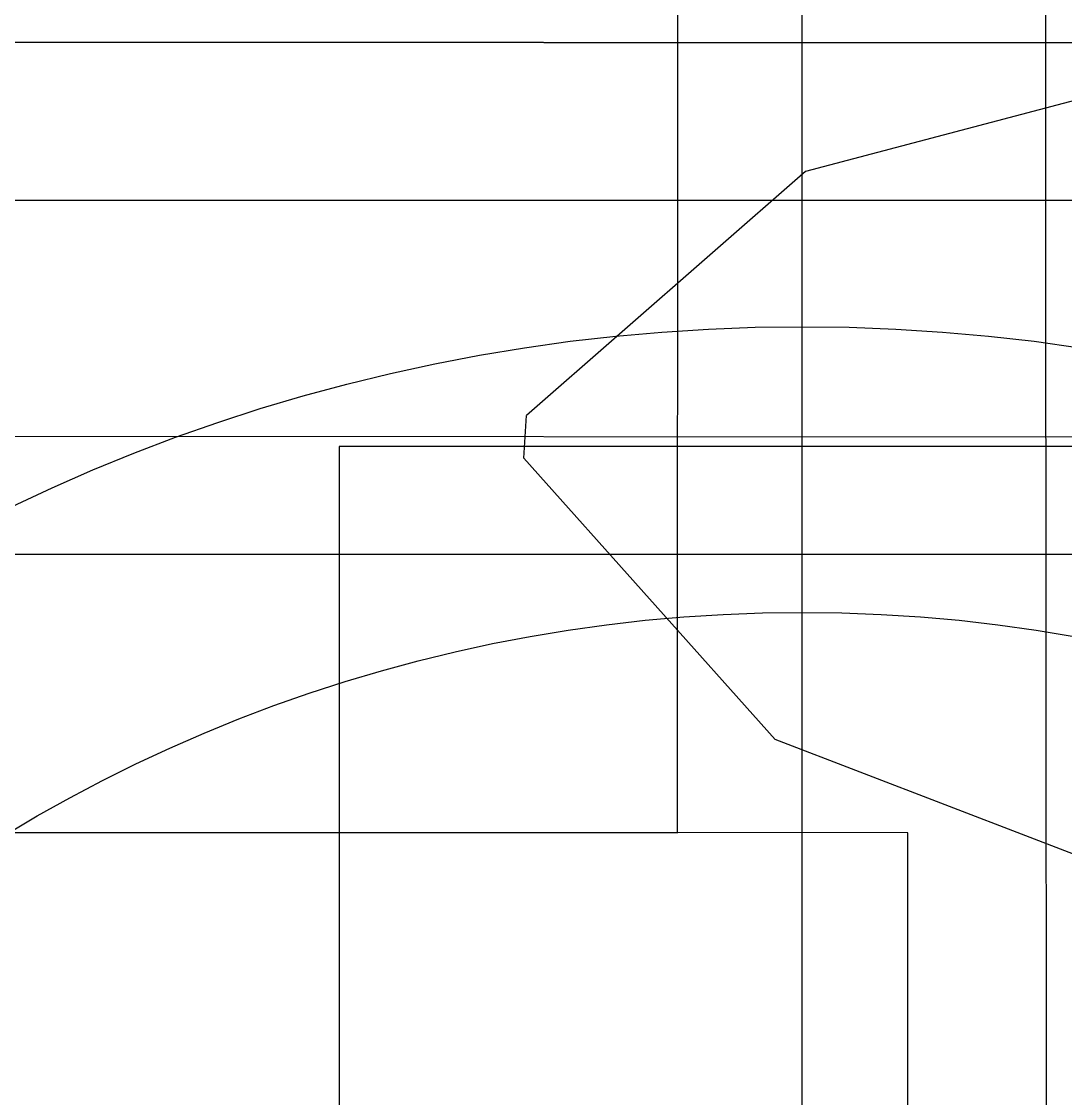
# Model space of a CAD drawing. Extents: x -381 to 213, y -63 to 250.
# Drawn here: x -71.43 to -66.13, y 35.41 to 40.87 of the extents above; entities that cross this region are included whole.
import ezdxf

# ---------------------------------------------------------------- set-up
doc = ezdxf.new("R2010")
doc.units = 0
doc.header["$MEASUREMENT"] = 0
for name, pattern in [('K5LT65535', [0]), ('K5LT_AXLED', [19.5, 15, -1.5, 1.5, -1.5]), ('K5LT_BASIC', [0])]:
    doc.linetypes.add(name, pattern=pattern)
doc.layers.add('Системный слой', color=7, linetype='Continuous')

# ---------------------------------------------------------------- blocks, each defined once
blk = doc.blocks.new('*U')
at = {"layer": 'Системный слой', "color": 5, "linetype": 'K5LT_BASIC'}
for p, q in [((-110.1784, 33.8516), (-110.1497, 86.8516)), ((-109.0084, 33.851), (-127.0084, 33.8607)), ((-125.9284, 33.8601), (-110.1784, 33.8516)), ((-109.0095, 31.851), (-109.0084, 33.851)), ((-127.0095, 31.8607), (-109.0095, 31.851)), ((-115.6489, 31.8058), (-120.6489, 31.8058)), ((-120.6489, 31.8058), (-120.6489, 24.3058)), ((33.3779, 11.2227), (-46.6221, 11.2227)), ((27.6325, 9.9152), (27.6452, 10.1317)), ((27.6325, 9.9152), (27.6452, 10.1317)), ((9.1669, 9.4283), (42.6169, 9.4283))]:
    blk.add_line(p, q, dxfattribs=at)
at = {"layer": 'Системный слой', "color": 30, "linetype": 'K5LT_AXLED'}
for q in [(29.0451, 22.3327), (29.0451, 15.8327), (29.0451, 11.1327)]:
    blk.add_line((29.0451, 1.3327), q, dxfattribs=at)
at = {"layer": 'Системный слой', "color": 5, "linetype": 'K5LT_BASIC'}
for points in [[(31.7668, 12.0851), (29.0624, 11.3701), (27.6452, 10.1317)], [(31.7668, 12.0851), (29.0624, 11.3701), (27.6452, 10.1317)], [(31.4972, 7.493), (28.9074, 8.4878), (27.6325, 9.9152)], [(31.4972, 7.493), (28.9074, 8.4878), (27.6325, 9.9152)]]:
    blk.add_lwpolyline(points, dxfattribs=at)
blk = doc.blocks.new('*F')
at = {"layer": 'Системный слой', "color": 5, "linetype": 'K5LT65535'}
blk.add_lwpolyline([(-2.2962, 17.1278), (-38.374, 17.1278), (-38.374, 39.4252), (-36.1251, 41.6741), (-4.1144, 41.6741), (-2.313, 39.7362), (-2.2962, 17.1278)], dxfattribs=at)
at = {"layer": 'Системный слой', "color": 5, "linetype": 'K5LT_BASIC'}
for centre, radius in [((94.0125, 5.9815), 62.5341), ((94.0125, 5.9815), 62.5341), ((29.0451, 1.3327), 19), ((29.0451, 1.3327), 9.25), ((29.0451, 1.3327), 7.8)]:
    blk.add_circle(centre, radius, dxfattribs=at)
at = {"layer": 'Системный слой'}
blk.add_blockref('*U', (0, 0), dxfattribs=at)
blk.add_blockref('*U', (0, 0), dxfattribs=at)
blk.add_blockref('*U', (0, 0), dxfattribs=at)
blk.add_blockref('*U', (0, 0), dxfattribs=at)
blk.add_blockref('*U', (0, 0), dxfattribs=at)
blk.add_blockref('*U', (0, 0), dxfattribs=at)
blk.add_blockref('*U', (0, 0), dxfattribs=at)
blk.add_blockref('*U', (0, 0), dxfattribs=at)
blk.add_blockref('*U', (0, 0), dxfattribs=at)
blk.add_blockref('*U', (0, 0), dxfattribs=at)
blk.add_blockref('*U', (0, 0), dxfattribs=at)
blk.add_blockref('*U', (0, 0), dxfattribs=at)
blk.add_blockref('*U', (0, 0), dxfattribs=at)
blk.add_blockref('*U', (0, 0), dxfattribs=at)
blk.add_blockref('*U', (0, 0), dxfattribs=at)
blk.add_blockref('*U', (0, 0), dxfattribs=at)
blk.add_blockref('*U', (0, 0), dxfattribs=at)
blk.add_blockref('*U', (0, 0), dxfattribs=at)
blk.add_blockref('*U', (0, 0), dxfattribs=at)
blk.add_blockref('*U', (0, 0), dxfattribs=at)
blk.add_blockref('*U', (0, 0), dxfattribs=at)
blk.add_blockref('*U', (0, 0), dxfattribs=at)
blk.add_blockref('*U', (0, 0), dxfattribs=at)
blk.add_blockref('*U', (0, 0), dxfattribs=at)
blk.add_blockref('*U', (0, 0), dxfattribs=at)
blk.add_blockref('*U', (0, 0), dxfattribs=at)
blk.add_blockref('*U', (0, 0), dxfattribs=at)
blk.add_blockref('*U', (0, 0), dxfattribs=at)
blk.add_blockref('*U', (0, 0), dxfattribs=at)
blk.add_blockref('*U', (0, 0), dxfattribs=at)
blk.add_blockref('*U', (0, 0), dxfattribs=at)
blk.add_blockref('*U', (0, 0), dxfattribs=at)
blk.add_blockref('*U', (0, 0), dxfattribs=at)
blk.add_blockref('*U', (0, 0), dxfattribs=at)
blk.add_blockref('*U', (0, 0), dxfattribs=at)
blk.add_blockref('*U', (0, 0), dxfattribs=at)
blk.add_blockref('*U', (0, 0), dxfattribs=at)
blk.add_blockref('*U', (0, 0), dxfattribs=at)
blk.add_blockref('*U', (0, 0), dxfattribs=at)
blk.add_blockref('*U', (0, 0), dxfattribs=at)
blk.add_blockref('*U', (0, 0), dxfattribs=at)
blk.add_blockref('*U', (0, 0), dxfattribs=at)
blk.add_blockref('*U', (0, 0), dxfattribs=at)
blk.add_blockref('*U', (0, 0), dxfattribs=at)
blk.add_blockref('*U', (0, 0), dxfattribs=at)
blk.add_blockref('*U', (0, 0), dxfattribs=at)
blk.add_blockref('*U', (0, 0), dxfattribs=at)
blk.add_blockref('*U', (0, 0), dxfattribs=at)
blk.add_blockref('*U', (0, 0), dxfattribs=at)
blk.add_blockref('*U', (0, 0), dxfattribs=at)
blk.add_blockref('*U', (0, 0), dxfattribs=at)
blk.add_blockref('*U', (0, 0), dxfattribs=at)
blk.add_blockref('*U', (0, 0), dxfattribs=at)
blk.add_blockref('*U', (0, 0), dxfattribs=at)
blk.add_blockref('*U', (0, 0), dxfattribs=at)
blk.add_blockref('*U', (0, 0), dxfattribs=at)
blk.add_blockref('*U', (0, 0), dxfattribs=at)
blk.add_blockref('*U', (0, 0), dxfattribs=at)
blk.add_blockref('*U', (0, 0), dxfattribs=at)
blk.add_blockref('*U', (0, 0), dxfattribs=at)
blk.add_blockref('*U', (0, 0), dxfattribs=at)
blk.add_blockref('*U', (0, 0), dxfattribs=at)
blk.add_blockref('*U', (0, 0), dxfattribs=at)
blk.add_blockref('*U', (0, 0), dxfattribs=at)
blk.add_blockref('*U', (0, 0), dxfattribs=at)
blk.add_blockref('*U', (0, 0), dxfattribs=at)
blk.add_blockref('*U', (0, 0), dxfattribs=at)
blk.add_blockref('*U', (0, 0), dxfattribs=at)
blk.add_blockref('*U', (0, 0), dxfattribs=at)
blk.add_blockref('*U', (0, 0), dxfattribs=at)
blk.add_blockref('*U', (0, 0), dxfattribs=at)
blk.add_blockref('*U', (0, 0), dxfattribs=at)
blk.add_blockref('*U', (0, 0), dxfattribs=at)
blk.add_blockref('*U', (0, 0), dxfattribs=at)
blk.add_blockref('*U', (0, 0), dxfattribs=at)
blk.add_blockref('*U', (0, 0), dxfattribs=at)
blk.add_blockref('*U', (0, 0), dxfattribs=at)
blk.add_blockref('*U', (0, 0), dxfattribs=at)
blk.add_blockref('*U', (0, 0), dxfattribs=at)
blk.add_blockref('*U', (0, 0), dxfattribs=at)
blk.add_blockref('*U', (0, 0), dxfattribs=at)
blk.add_blockref('*U', (0, 0), dxfattribs=at)
blk.add_blockref('*U', (0, 0), dxfattribs=at)
blk.add_blockref('*U', (0, 0), dxfattribs=at)
blk.add_blockref('*U', (0, 0), dxfattribs=at)
blk.add_blockref('*U', (0, 0), dxfattribs=at)
blk.add_blockref('*U', (0, 0), dxfattribs=at)
blk.add_blockref('*U', (0, 0), dxfattribs=at)
blk.add_blockref('*U', (0, 0), dxfattribs=at)
blk.add_blockref('*U', (0, 0), dxfattribs=at)
blk.add_blockref('*U', (0, 0), dxfattribs=at)
blk.add_blockref('*U', (0, 0), dxfattribs=at)
blk.add_blockref('*U', (0, 0), dxfattribs=at)
blk.add_blockref('*U', (0, 0), dxfattribs=at)
blk.add_blockref('*U', (0, 0), dxfattribs=at)
blk.add_blockref('*U', (0, 0), dxfattribs=at)
blk.add_blockref('*U', (0, 0), dxfattribs=at)
blk.add_blockref('*U', (0, 0), dxfattribs=at)
blk.add_blockref('*U', (0, 0), dxfattribs=at)
blk.add_blockref('*U', (0, 0), dxfattribs=at)
blk.add_blockref('*U', (0, 0), dxfattribs=at)
blk.add_blockref('*U', (0, 0), dxfattribs=at)
blk.add_blockref('*U', (0, 0), dxfattribs=at)
blk.add_blockref('*U', (0, 0), dxfattribs=at)
blk.add_blockref('*U', (0, 0), dxfattribs=at)
blk.add_blockref('*U', (0, 0), dxfattribs=at)
blk.add_blockref('*U', (0, 0), dxfattribs=at)
blk.add_blockref('*U', (0, 0), dxfattribs=at)
blk.add_blockref('*U', (0, 0), dxfattribs=at)
blk.add_blockref('*U', (0, 0), dxfattribs=at)
blk.add_blockref('*U', (0, 0), dxfattribs=at)
blk.add_blockref('*U', (0, 0), dxfattribs=at)
blk.add_blockref('*U', (0, 0), dxfattribs=at)
blk.add_blockref('*U', (0, 0), dxfattribs=at)
blk.add_blockref('*U', (0, 0), dxfattribs=at)
blk.add_blockref('*U', (0, 0), dxfattribs=at)
blk.add_blockref('*U', (0, 0), dxfattribs=at)
blk.add_blockref('*U', (0, 0), dxfattribs=at)
blk.add_blockref('*U', (0, 0), dxfattribs=at)
blk.add_blockref('*U', (0, 0), dxfattribs=at)
blk.add_blockref('*U', (0, 0), dxfattribs=at)
blk.add_blockref('*U', (0, 0), dxfattribs=at)
blk.add_blockref('*U', (0, 0), dxfattribs=at)
blk.add_blockref('*U', (0, 0), dxfattribs=at)
blk.add_blockref('*U', (0, 0), dxfattribs=at)
blk.add_blockref('*U', (0, 0), dxfattribs=at)
blk.add_blockref('*U', (0, 0), dxfattribs=at)
blk.add_blockref('*U', (0, 0), dxfattribs=at)
blk.add_blockref('*U', (0, 0), dxfattribs=at)
blk.add_blockref('*U', (0, 0), dxfattribs=at)
blk.add_blockref('*U', (0, 0), dxfattribs=at)
blk.add_blockref('*U', (0, 0), dxfattribs=at)
blk.add_blockref('*U', (0, 0), dxfattribs=at)
blk.add_blockref('*U', (0, 0), dxfattribs=at)
blk.add_blockref('*U', (0, 0), dxfattribs=at)
blk.add_blockref('*U', (0, 0), dxfattribs=at)
blk.add_blockref('*U', (0, 0), dxfattribs=at)
blk.add_blockref('*U', (0, 0), dxfattribs=at)
blk.add_blockref('*U', (0, 0), dxfattribs=at)
blk.add_blockref('*U', (0, 0), dxfattribs=at)
blk.add_blockref('*U', (0, 0), dxfattribs=at)
blk.add_blockref('*U', (0, 0), dxfattribs=at)
blk.add_blockref('*U', (0, 0), dxfattribs=at)
blk.add_blockref('*U', (0, 0), dxfattribs=at)
blk.add_blockref('*U', (0, 0), dxfattribs=at)
blk.add_blockref('*U', (0, 0), dxfattribs=at)
blk.add_blockref('*U', (0, 0), dxfattribs=at)
blk.add_blockref('*U', (0, 0), dxfattribs=at)
blk.add_blockref('*U', (0, 0), dxfattribs=at)
blk.add_blockref('*U', (0, 0), dxfattribs=at)
blk.add_blockref('*U', (0, 0), dxfattribs=at)
blk.add_blockref('*U', (0, 0), dxfattribs=at)
blk.add_blockref('*U', (0, 0), dxfattribs=at)
blk.add_blockref('*U', (0, 0), dxfattribs=at)
blk.add_blockref('*U', (0, 0), dxfattribs=at)
blk.add_blockref('*U', (0, 0), dxfattribs=at)
blk.add_blockref('*U', (0, 0), dxfattribs=at)
blk.add_blockref('*U', (0, 0), dxfattribs=at)
blk.add_blockref('*U', (0, 0), dxfattribs=at)
blk.add_blockref('*U', (0, 0), dxfattribs=at)
blk.add_blockref('*U', (0, 0), dxfattribs=at)
blk.add_blockref('*U', (0, 0), dxfattribs=at)
blk.add_blockref('*U', (0, 0), dxfattribs=at)
blk.add_blockref('*U', (0, 0), dxfattribs=at)
blk.add_blockref('*U', (0, 0), dxfattribs=at)
blk.add_blockref('*U', (0, 0), dxfattribs=at)
blk.add_blockref('*U', (0, 0), dxfattribs=at)
blk.add_blockref('*U', (0, 0), dxfattribs=at)
blk.add_blockref('*U', (0, 0), dxfattribs=at)
blk.add_blockref('*U', (0, 0), dxfattribs=at)
blk.add_blockref('*U', (0, 0), dxfattribs=at)
blk.add_blockref('*U', (0, 0), dxfattribs=at)
blk.add_blockref('*U', (0, 0), dxfattribs=at)
blk.add_blockref('*U', (0, 0), dxfattribs=at)
blk.add_blockref('*U', (0, 0), dxfattribs=at)
blk.add_blockref('*U', (0, 0), dxfattribs=at)
blk.add_blockref('*U', (0, 0), dxfattribs=at)
blk.add_blockref('*U', (0, 0), dxfattribs=at)
blk.add_blockref('*U', (0, 0), dxfattribs=at)
blk.add_blockref('*U', (0, 0), dxfattribs=at)
blk.add_blockref('*U', (0, 0), dxfattribs=at)
blk.add_blockref('*U', (0, 0), dxfattribs=at)
blk.add_blockref('*U', (0, 0), dxfattribs=at)
blk.add_blockref('*U', (0, 0), dxfattribs=at)
blk.add_blockref('*U', (0, 0), dxfattribs=at)
blk.add_blockref('*U', (0, 0), dxfattribs=at)
blk.add_blockref('*U', (0, 0), dxfattribs=at)
blk.add_blockref('*U', (0, 0), dxfattribs=at)
blk.add_blockref('*U', (0, 0), dxfattribs=at)
blk.add_blockref('*U', (0, 0), dxfattribs=at)
blk.add_blockref('*U', (0, 0), dxfattribs=at)
blk.add_blockref('*U', (0, 0), dxfattribs=at)
blk.add_blockref('*U', (0, 0), dxfattribs=at)
blk.add_blockref('*U', (0, 0), dxfattribs=at)
blk.add_blockref('*U', (0, 0), dxfattribs=at)
blk.add_blockref('*U', (0, 0), dxfattribs=at)
blk.add_blockref('*U', (0, 0), dxfattribs=at)
blk.add_blockref('*U', (0, 0), dxfattribs=at)
blk.add_blockref('*U', (0, 0), dxfattribs=at)
blk.add_blockref('*U', (0, 0), dxfattribs=at)
blk.add_blockref('*U', (0, 0), dxfattribs=at)
blk.add_blockref('*U', (0, 0), dxfattribs=at)
blk.add_blockref('*U', (0, 0), dxfattribs=at)
blk.add_blockref('*U', (0, 0), dxfattribs=at)
blk.add_blockref('*U', (0, 0), dxfattribs=at)
blk.add_blockref('*U', (0, 0), dxfattribs=at)
blk.add_blockref('*U', (0, 0), dxfattribs=at)

msp = doc.modelspace()

# ---------------------------------------------------------------- block references
at = {"layer": 'Системный слой'}
for p in [(-96.5151, 28.7405), (-63.9267, 6.9347), (50.8279, 6.9091), (-212.0681, 6.6367), (42.0749, 2.903)]:
    msp.add_blockref('*F', p, dxfattribs=at)

doc.saveas('drawing.dxf')
